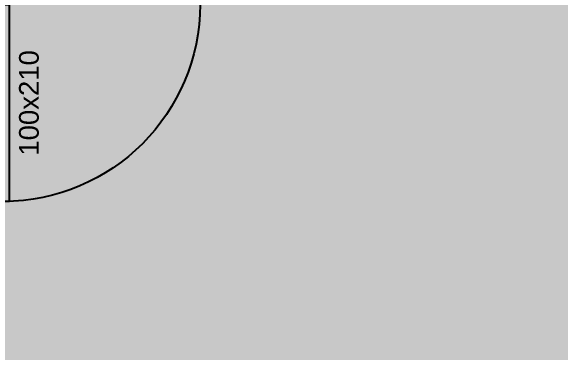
# Model space of a CAD drawing. Header units: centimetres. Extents: x 0 to 1084401, y -139216 to 99734.
# Drawn here: x 854799.1 to 855079.2, y -24378.1 to -24203.9 of the extents above; entities that cross this region are included whole.
import ezdxf
from ezdxf.enums import TextEntityAlignment as Align

# ---------------------------------------------------------------- set-up
doc = ezdxf.new("R2010")
doc.units = ezdxf.units.CM
doc.header["$LTSCALE"] = 4
doc.layers.add('0.4', color=4, linetype='Continuous')
doc.layers.add('02-CONT', color=2, linetype='Continuous')
doc.styles.add('2mm 1-50', font='arial.ttf', dxfattribs={"height": 0.1})

# ---------------------------------------------------------------- blocks, each defined once
blk = doc.blocks.new('1_00e')
blk.add_lwpolyline([(-28.41, -52.25), (-25.41, -52.25), (-25.41, 47.75), (-28.41, 47.75)], close=True)
at = {"color": 1}
blk.add_arc((-28.41, -52.25), 100, 0, 90, dxfattribs=at)

msp = doc.modelspace()

# ---------------------------------------------------------------- hatches: boundary and pattern name
at = {"layer": '0.4', "true_color": 0xf8f3ec}
h = msp.add_hatch(color=7, dxfattribs=at)
h.dxf.hatch_style = 1
h.paths.add_polyline_path([(861342.461, -28259.322), (861342.461, -19037.773), (839953.654, -19037.773), (839953.654, -28259.322)])

# ---------------------------------------------------------------- block references
at = {"layer": '02-CONT', "xscale": -1, "rotation": 180}
msp.add_blockref('1_00e', (854823.623, -24252.833), dxfattribs=at)

# ---------------------------------------------------------------- texts
at = {"layer": '02-CONT', "style": '2mm 1-50'}
msp.add_text('100x210', height=10, rotation=90, dxfattribs=at).set_placement((854808.217, -24250.58), align=Align.MIDDLE_CENTER)

doc.saveas('drawing.dxf')
